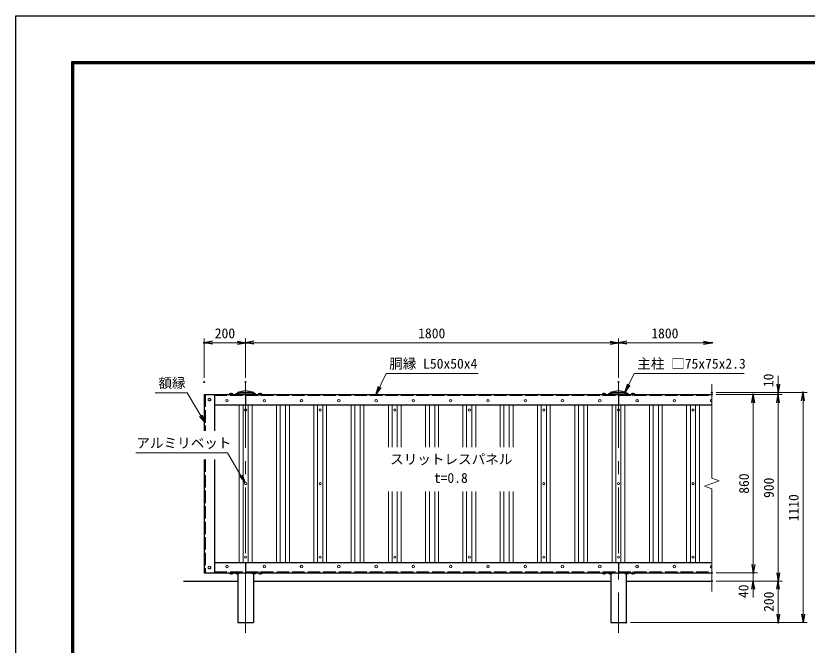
# Model space of a CAD drawing. Units: millimetres, scale not verified. Extents: x -4200 to 4200, y -2970 to 2970.
# Drawn here: x -4200 to -380, y -66 to 2970 of the extents above; entities that cross this region are included whole.
import ezdxf
from ezdxf.enums import TextEntityAlignment as Align

# ---------------------------------------------------------------- set-up
doc = ezdxf.new("R2010")
doc.units = ezdxf.units.MM
doc.header["$LTSCALE"] = 10
doc.header["$PDMODE"] = 32
doc.header["$PDSIZE"] = 5
doc.linetypes.add('DASHED', pattern=[7.5, 6, -1.5])
doc.linetypes.add('USER1', pattern=[50.8, 31.75, -6.35, 6.35, -6.35])
for name, color, linetype, lineweight in [('0-0_D-STR4', 7, 'Continuous', 25), ('0-1_D-STR1', 1, 'Continuous', 25), ('0-2_D-STR3', 3, 'Continuous', 13), ('0-3_D-STR2', 7, 'DASHED', 13), ('0-4_0', 7, 'Continuous', 25), ('0-5_D-BMK', 2, 'USER1', 13), ('0-6_D-STR-DIM', 7, 'Continuous', 13), ('0-9_D-STR-TXT', 7, 'Continuous', 13), ('0-A_D-TTL', 7, 'Continuous', 25)]:
    doc.layers.add(name, color=color, linetype=linetype, lineweight=lineweight)
doc.layers.add('0-7_Defpoints', color=8, linetype='Continuous')
doc.styles.add('ＭＳ ゴシック', font='')
doc.styles.get('ＭＳ ゴシック').set_extended_font_data('MS Gothic')

# ---------------------------------------------------------------- blocks, each defined once
blk = doc.blocks.new('_Open')
at = {"layer": '0-4_0'}
blk.add_line((-10, 1.667), (0, 0), dxfattribs=at)
blk.add_lwpolyline([(-10, -1.667), (0, 0), (-10, 0)], dxfattribs=at)

msp = doc.modelspace()

# ---------------------------------------------------------------- linework, layer by layer
at = {"layer": '0-0_D-STR4'}
for p, q in [((-3390.53, 243.04), (-3128.03, 243.04)), ((-3053.03, 243.04), (-1328.03, 243.04)), ((-1253.03, 243.04), (-839.53, 243.04))]:
    msp.add_line(p, q, dxfattribs=at)
at = {"layer": '0-1_D-STR1'}
for p, q in [((-3130.03, 1153.04), (-3051.03, 1153.04)), ((-3051.03, 1153.04), (-3051.03, 1147.84)), ((-1330.03, 1153.04), (-1251.03, 1153.04)), ((-1251.03, 1153.04), (-1251.03, 1147.84)), ((-3290.53, 1143.04), (-839.53, 1143.04)), ((-3290.53, 1143.04), (-3290.53, 967.74)), ((-3240.53, 1143.04), (-3240.53, 967.74)), ((-3122.66, 1145.04), (-3058.39, 1145.04)), ((-3090.53, 1143.04), (-3090.53, 1093.04)), ((-1322.66, 1145.04), (-1258.39, 1145.04)), ((-1290.53, 1143.04), (-1290.53, 1093.04)), ((-3240.53, 1093.04), (-839.53, 1093.04)), ((-3240.53, 1093.04), (-839.53, 1093.04)), ((-3290.53, 829.4), (-3290.53, 283.04)), ((-3240.53, 829.4), (-3240.53, 283.04)), ((-3240.53, 333.04), (-839.53, 333.04)), ((-3240.53, 333.04), (-839.53, 333.04)), ((-3090.53, 333.04), (-3090.53, 283.04)), ((-1290.53, 333.04), (-1290.53, 283.04)), ((-3290.53, 283.04), (-839.53, 283.04)), ((-3128.03, 278.24), (-3128.03, 43.04)), ((-3053.03, 278.24), (-3053.03, 43.04)), ((-1328.03, 278.24), (-1328.03, 43.04)), ((-1253.03, 278.24), (-1253.03, 43.04)), ((-3128.03, 43.04), (-3053.03, 43.04)), ((-1328.03, 43.04), (-1253.03, 43.04))]:
    msp.add_line(p, q, dxfattribs=at)
at = {"layer": '0-1_D-STR1', "linetype": 'DASHED'}
for p, q in [((-3286.53, 1143.04), (-3286.53, 967.74)), ((-3240.53, 1139.04), (-839.53, 1139.04)), ((-3286.53, 829.4), (-3286.53, 283.04)), ((-3240.53, 287.04), (-839.53, 287.04))]:
    msp.add_line(p, q, dxfattribs=at)
at = {"layer": '0-1_D-STR1'}
for points in [[(-3051.03, 1153.04), (-3090.53, 1161.04), (-3130.03, 1153.04), (-3130.03, 1147.84)], [(-1251.03, 1153.04), (-1290.53, 1161.04), (-1330.03, 1153.04), (-1330.03, 1147.84)]]:
    msp.add_lwpolyline(points, dxfattribs=at)
at = {"layer": '0-2_D-STR3'}
for p, q in [((-3154.03, 1147.84), (-3167.03, 1147.84)), ((-3124.03, 1147.84), (-3137.03, 1147.84)), ((-3044.03, 1147.84), (-3057.03, 1147.84)), ((-3014.03, 1147.84), (-3027.03, 1147.84)), ((-1354.03, 1147.84), (-1367.03, 1147.84)), ((-1324.03, 1147.84), (-1337.03, 1147.84)), ((-1244.03, 1147.84), (-1257.03, 1147.84)), ((-1214.03, 1147.84), (-1227.03, 1147.84)), ((-3152.53, 1143.04), (-3168.53, 1143.04)), ((-3122.53, 1143.04), (-3138.53, 1143.04)), ((-3042.53, 1143.04), (-3058.53, 1143.04)), ((-3012.53, 1143.04), (-3028.53, 1143.04)), ((-1352.53, 1143.04), (-1368.53, 1143.04)), ((-1322.53, 1143.04), (-1338.53, 1143.04)), ((-1242.53, 1143.04), (-1258.53, 1143.04)), ((-1212.53, 1143.04), (-1228.53, 1143.04)), ((-3152.53, 283.04), (-3168.53, 283.04)), ((-3154.03, 278.24), (-3167.03, 278.24)), ((-3122.53, 283.04), (-3138.53, 283.04)), ((-3124.03, 278.24), (-3137.03, 278.24)), ((-3042.53, 283.04), (-3058.53, 283.04)), ((-3044.03, 278.24), (-3057.03, 278.24)), ((-3012.53, 283.04), (-3028.53, 283.04)), ((-3014.03, 278.24), (-3027.03, 278.24)), ((-1352.53, 283.04), (-1368.53, 283.04)), ((-1354.03, 278.24), (-1367.03, 278.24)), ((-1322.53, 283.04), (-1338.53, 283.04)), ((-1324.03, 278.24), (-1337.03, 278.24)), ((-1242.53, 283.04), (-1258.53, 283.04)), ((-1244.03, 278.24), (-1257.03, 278.24)), ((-1212.53, 283.04), (-1228.53, 283.04)), ((-1214.03, 278.24), (-1227.03, 278.24))]:
    msp.add_line(p, q, dxfattribs=at)
for points in [[(-3272.03, 1114.29), (-3265.53, 1110.53), (-3259.03, 1114.29), (-3259.03, 1121.79), (-3265.53, 1125.55), (-3272.03, 1121.79)], [(-3272.03, 311.79), (-3265.53, 315.55), (-3259.03, 311.79), (-3259.03, 304.29), (-3265.53, 300.53), (-3272.03, 304.29)]]:
    msp.add_lwpolyline(points, close=True, dxfattribs=at)
for centre, radius in [((-3265.53, 1118.04), 6.3), ((-3180.53, 1113.04), 6), ((-3000.53, 1113.04), 6), ((-2820.53, 1113.04), 6), ((-2640.53, 1113.04), 6), ((-2460.53, 1113.04), 6), ((-2280.53, 1113.04), 6), ((-2100.53, 1113.04), 6), ((-1920.53, 1113.04), 6), ((-1740.53, 1113.04), 6), ((-1560.53, 1113.04), 6), ((-1380.53, 1113.04), 6), ((-1200.53, 1113.04), 6), ((-1020.53, 1113.04), 6), ((-3090.53, 1068.04), 5), ((-2730.53, 1068.04), 5), ((-2370.53, 1068.04), 5), ((-2010.53, 1068.04), 5), ((-1650.53, 1068.04), 5), ((-1290.53, 1068.04), 5), ((-930.53, 1068.04), 5), ((-3090.53, 713.04), 5), ((-2730.53, 713.04), 5), ((-1650.53, 713.04), 5), ((-1290.53, 713.04), 5), ((-930.53, 713.04), 5), ((-3090.53, 358.04), 5), ((-2730.53, 358.04), 5), ((-2370.53, 358.04), 5), ((-2010.53, 358.04), 5), ((-1650.53, 358.04), 5), ((-1290.53, 358.04), 5), ((-930.53, 358.04), 5), ((-3265.53, 308.04), 6.3), ((-3180.53, 313.04), 6), ((-3180.53, 313.04), 6), ((-3000.53, 313.04), 6), ((-2820.53, 313.04), 6), ((-2640.53, 313.04), 6), ((-2460.53, 313.04), 6), ((-2280.53, 313.04), 6), ((-2100.53, 313.04), 6), ((-1920.53, 313.04), 6), ((-1740.53, 313.04), 6), ((-1560.53, 313.04), 6), ((-1380.53, 313.04), 6), ((-1200.53, 313.04), 6), ((-1020.53, 313.04), 6)]:
    msp.add_circle(centre, radius, dxfattribs=at)
for centre in [(-840.53, 1113.04), (-840.53, 313.04)]:
    msp.add_arc(centre, 6, 80.41516, 279.58484, dxfattribs=at)
for centre, major_axis, start_param, end_param in [((-3167.03, 1143.04), (0, -4.8), 3.1415927, 4.712389), ((-3154.03, 1143.04), (0, -4.8), 1.5707963, 3.1415927), ((-3137.03, 1143.04), (0, -4.8), 3.1415927, 4.712389), ((-3124.03, 1143.04), (0, -4.8), 1.5707963, 3.1415927), ((-3057.03, 1143.04), (0, -4.8), 3.1415927, 4.712389), ((-3044.03, 1143.04), (0, -4.8), 1.5707963, 3.1415927), ((-3027.03, 1143.04), (0, -4.8), 3.1415927, 4.712389), ((-3014.03, 1143.04), (0, -4.8), 1.5707963, 3.1415927), ((-1367.03, 1143.04), (0, -4.8), 3.1415927, 4.712389), ((-1354.03, 1143.04), (0, -4.8), 1.5707963, 3.1415927), ((-1337.03, 1143.04), (0, -4.8), 3.1415927, 4.712389), ((-1324.03, 1143.04), (0, -4.8), 1.5707963, 3.1415927), ((-1257.03, 1143.04), (0, -4.8), 3.1415927, 4.712389), ((-1244.03, 1143.04), (0, -4.8), 1.5707963, 3.1415927), ((-1227.03, 1143.04), (0, -4.8), 3.1415927, 4.712389), ((-1214.03, 1143.04), (0, -4.8), 1.5707963, 3.1415927), ((-3167.03, 283.04), (0, 4.8), 1.5707963, 3.1415927), ((-3154.03, 283.04), (0, 4.8), 3.1415927, 4.712389), ((-3137.03, 283.04), (0, 4.8), 1.5707963, 3.1415927), ((-3124.03, 283.04), (0, 4.8), 3.1415927, 4.712389), ((-3057.03, 283.04), (0, 4.8), 1.5707963, 3.1415927), ((-3044.03, 283.04), (0, 4.8), 3.1415927, 4.712389), ((-3027.03, 283.04), (0, 4.8), 1.5707963, 3.1415927), ((-3014.03, 283.04), (0, 4.8), 3.1415927, 4.712389), ((-1367.03, 283.04), (0, 4.8), 1.5707963, 3.1415927), ((-1354.03, 283.04), (0, 4.8), 3.1415927, 4.712389), ((-1337.03, 283.04), (0, 4.8), 1.5707963, 3.1415927), ((-1324.03, 283.04), (0, 4.8), 3.1415927, 4.712389), ((-1257.03, 283.04), (0, 4.8), 1.5707963, 3.1415927), ((-1244.03, 283.04), (0, 4.8), 3.1415927, 4.712389), ((-1227.03, 283.04), (0, 4.8), 1.5707963, 3.1415927), ((-1214.03, 283.04), (0, 4.8), 3.1415927, 4.712389)]:
    msp.add_ellipse(centre, major_axis=major_axis, ratio=0.3125, start_param=start_param, end_param=end_param, dxfattribs=at)
at = {"layer": '0-3_D-STR2', "linetype": 'Continuous'}
for p, q in [((-3121.53, 1093.04), (-3121.53, 333.04)), ((-3102.53, 1093.04), (-3102.53, 333.04)), ((-3077.53, 1093.04), (-3077.53, 333.04)), ((-3059.53, 1093.04), (-3059.53, 333.04)), ((-2941.53, 1093.04), (-2941.53, 333.04)), ((-2923.53, 1093.04), (-2923.53, 333.04)), ((-2897.53, 1093.04), (-2897.53, 333.04)), ((-2879.53, 1093.04), (-2879.53, 333.04)), ((-2761.53, 1093.04), (-2761.53, 333.04)), ((-2743.53, 1093.04), (-2743.53, 333.04)), ((-2718.53, 1093.04), (-2718.53, 333.04)), ((-2699.53, 1093.04), (-2699.53, 333.04)), ((-2581.53, 1093.04), (-2581.53, 333.04)), ((-2563.53, 1093.04), (-2563.53, 333.04)), ((-2537.53, 1093.04), (-2537.53, 333.04)), ((-2519.53, 1093.04), (-2519.53, 333.04)), ((-2401.53, 1093.04), (-2401.53, 888.61)), ((-2383.53, 1093.04), (-2383.53, 888.61)), ((-2358.53, 1093.04), (-2358.53, 888.61)), ((-2339.53, 1093.04), (-2339.53, 888.61)), ((-2221.53, 1093.04), (-2221.53, 888.61)), ((-2203.53, 1093.04), (-2203.53, 888.61)), ((-2177.53, 1093.04), (-2177.53, 888.61)), ((-2159.53, 1093.04), (-2159.53, 888.61)), ((-2041.53, 1093.04), (-2041.53, 888.61)), ((-2023.53, 1093.04), (-2023.53, 888.61)), ((-1998.53, 1093.04), (-1998.53, 888.61)), ((-1979.53, 1093.04), (-1979.53, 888.61)), ((-1861.53, 1093.04), (-1861.53, 888.61)), ((-1843.53, 1093.04), (-1843.53, 888.61)), ((-1817.53, 1093.04), (-1817.53, 888.61)), ((-1799.53, 1093.04), (-1799.53, 888.61)), ((-1681.53, 1093.04), (-1681.53, 333.04)), ((-1663.53, 1093.04), (-1663.53, 333.04)), ((-1638.53, 1093.04), (-1638.53, 333.04)), ((-1619.53, 1093.04), (-1619.53, 333.04)), ((-1501.53, 1093.04), (-1501.53, 333.04)), ((-1483.53, 1093.04), (-1483.53, 333.04)), ((-1457.53, 1093.04), (-1457.53, 333.04)), ((-1439.53, 1093.04), (-1439.53, 333.04)), ((-1321.53, 1093.04), (-1321.53, 333.04)), ((-1303.53, 1093.04), (-1303.53, 333.04)), ((-1278.53, 1093.04), (-1278.53, 333.04)), ((-1259.53, 1093.04), (-1259.53, 333.04)), ((-1141.53, 1093.04), (-1141.53, 333.04)), ((-1123.53, 1093.04), (-1123.53, 333.04)), ((-1097.53, 1093.04), (-1097.53, 333.04)), ((-1079.53, 1093.04), (-1079.53, 333.04)), ((-961.53, 1093.04), (-961.53, 333.04)), ((-943.53, 1093.04), (-943.53, 333.04)), ((-918.53, 1093.04), (-918.53, 333.04)), ((-899.53, 1093.04), (-899.53, 333.04)), ((-2401.53, 674.47), (-2401.53, 333.04)), ((-2383.53, 674.47), (-2383.53, 333.04)), ((-2358.53, 674.47), (-2358.53, 333.04)), ((-2339.53, 674.47), (-2339.53, 333.04)), ((-2221.53, 674.47), (-2221.53, 333.04)), ((-2203.53, 674.47), (-2203.53, 333.04)), ((-2177.53, 674.47), (-2177.53, 333.04)), ((-2159.53, 674.47), (-2159.53, 333.04)), ((-2041.53, 674.47), (-2041.53, 333.04)), ((-2023.53, 674.47), (-2023.53, 333.04)), ((-1998.53, 674.47), (-1998.53, 333.04)), ((-1979.53, 674.47), (-1979.53, 333.04)), ((-1861.53, 674.47), (-1861.53, 333.04)), ((-1843.53, 674.47), (-1843.53, 333.04)), ((-1817.53, 674.47), (-1817.53, 333.04)), ((-1799.53, 674.47), (-1799.53, 333.04))]:
    msp.add_line(p, q, dxfattribs=at)
at = {"layer": '0-5_D-BMK'}
for p, q in [((-3090.53, 1203.04), (-3090.53, -6.96)), ((-1290.53, 1203.04), (-1290.53, -6.96)), ((-3160.53, 1137.17), (-3160.53, 1151.58)), ((-3130.53, 1137.17), (-3130.53, 1151.58)), ((-3050.53, 1137.17), (-3050.53, 1151.58)), ((-3020.53, 1137.17), (-3020.53, 1151.58)), ((-1360.53, 1137.17), (-1360.53, 1151.58)), ((-1330.53, 1137.17), (-1330.53, 1151.58)), ((-1250.53, 1137.17), (-1250.53, 1151.58)), ((-1220.53, 1137.17), (-1220.53, 1151.58)), ((-3160.53, 288.91), (-3160.53, 274.49)), ((-3130.53, 288.91), (-3130.53, 274.49)), ((-3090.53, 283.04), (-3090.53, -6.96)), ((-3050.53, 288.91), (-3050.53, 274.49)), ((-3020.53, 288.91), (-3020.53, 274.49)), ((-1360.53, 288.91), (-1360.53, 274.49)), ((-1330.53, 288.91), (-1330.53, 274.49)), ((-1250.53, 288.91), (-1250.53, 274.49)), ((-1220.53, 288.91), (-1220.53, 274.49))]:
    msp.add_line(p, q, dxfattribs=at)
at = {"layer": '0-6_D-STR-DIM'}
for p, q in [((-3290.53, 1223.04), (-3290.53, 1413.04)), ((-3130.53, 1393.04), (-3250.53, 1393.04)), ((-3090.53, 1223.04), (-3090.53, 1413.04)), ((-3090.53, 1223.04), (-3090.53, 1413.04)), ((-3050.53, 1393.04), (-1330.53, 1393.04)), ((-1290.53, 1223.04), (-1290.53, 1413.04)), ((-1290.53, 1223.04), (-1290.53, 1413.04)), ((-1250.53, 1393.04), (-879.53, 1393.04)), ((-519.53, 1193.04), (-519.53, 1233.04)), ((-839.53, 738.69), (-839.53, 1193.04)), ((-819.53, 1153.04), (-379.53, 1153.04)), ((-819.53, 1153.04), (-499.53, 1153.04)), ((-519.53, 1143.04), (-519.53, 1153.04)), ((-819.53, 1143.04), (-619.53, 1143.04)), ((-819.53, 1143.04), (-499.53, 1143.04)), ((-819.53, 1143.04), (-499.53, 1143.04)), ((-399.53, 83.04), (-399.53, 1113.04)), ((-639.53, 323.04), (-639.53, 1103.04)), ((-519.53, 283.04), (-519.53, 1103.04)), ((-519.53, 1103.04), (-519.53, 1063.04)), ((-804.29, 725.87), (-839.53, 738.69)), ((-874.77, 700.21), (-804.29, 725.87)), ((-839.53, 687.39), (-874.77, 700.21)), ((-839.53, 687.39), (-839.53, 193.04)), ((-639.53, 323.04), (-639.53, 363.04)), ((-819.53, 283.04), (-619.53, 283.04)), ((-819.53, 283.04), (-619.53, 283.04)), ((-639.53, 243.04), (-639.53, 283.04)), ((-819.53, 243.04), (-619.53, 243.04)), ((-819.53, 243.04), (-499.53, 243.04)), ((-819.53, 243.04), (-499.53, 243.04)), ((-639.53, 203.04), (-639.53, 163.04)), ((-519.53, 203.04), (-519.53, 83.04)), ((-1233.03, 43.04), (-379.53, 43.04)), ((-1233.03, 43.04), (-499.53, 43.04))]:
    msp.add_line(p, q, dxfattribs=at)
at = {"layer": '0-7_Defpoints'}
for p in [(-3290.53, 1393.04), (-1290.53, 1393.04), (-839.53, 1393.04), (-3290.53, 1203.04), (-3090.53, 1203.04), (-1290.53, 1203.04), (-839.53, 1153.04), (-839.53, 1153.04), (-519.53, 1153.04), (-399.53, 1153.04), (-839.53, 1143.04), (-839.53, 1143.04), (-639.53, 1143.04), (-519.53, 1143.04), (-839.53, 283.04), (-839.53, 283.04), (-639.53, 283.04), (-839.53, 243.04), (-839.53, 243.04), (-1253.03, 43.04), (-519.53, 43.04)]:
    msp.add_point(p, dxfattribs=at)
at = {"layer": '0-9_D-STR-TXT'}
for points in [[(-1968.34, 1244.08), (-2412.72, 1244.08), (-2460.43, 1144.84)], [(-683.24, 1244.08), (-1215.17, 1244.08), (-1258.64, 1156.55)], [(-3526.73, 1150.42), (-3372.01, 1150.42), (-3287.55, 1008.43)], [(-3620.16, 861.05), (-3178.56, 861.05), (-3094.1, 719.06)]]:
    msp.add_lwpolyline(points, dxfattribs=at)
at = {"layer": '0-A_D-TTL', "color": 2}
msp.add_lwpolyline([(-4200, 2970), (4200, 2970), (4200, -2970), (-4200, -2970)], close=True, dxfattribs=at)
at = {"layer": '0-A_D-TTL'}
for points in [[(-3930, 2750), (3930, 2750), (3930, -2750), (-3930, -2750)], [(-3927.5, 2747.5), (3927.5, 2747.5), (3927.5, -2747.5), (-3927.5, -2747.5)], [(-3925, 2745), (3925, 2745), (3925, -2745), (-3925, -2745)], [(-3922.5, 2742.5), (3922.5, 2742.5), (3922.5, -2742.5), (-3922.5, -2742.5)], [(-3920, 2740), (3920, 2740), (3920, -2740), (-3920, -2740)]]:
    msp.add_lwpolyline(points, close=True, dxfattribs=at)

# ---------------------------------------------------------------- block references
at = {"layer": '0-6_D-STR-DIM', "xscale": 4, "yscale": 4}
for p, rotation in [((-3290.53, 1393.04), 180), ((-3090.53, 1393.04), 180), ((-1290.53, 1393.04), 180), ((-519.53, 1153.04), 270), ((-399.53, 1153.04), 90), ((-639.53, 1143.04), 90), ((-519.53, 1143.04), 90), ((-519.53, 1143.04), 90), ((-639.53, 283.04), 270), ((-639.53, 283.04), 270), ((-519.53, 243.04), 270), ((-639.53, 243.04), 90), ((-519.53, 243.04), 90), ((-519.53, 43.04), 270), ((-399.53, 43.04), 270)]:
    msp.add_blockref('_Open', p, dxfattribs=dict(at, rotation=rotation))
for p in [(-3090.53, 1393.04), (-1290.53, 1393.04), (-839.53, 1393.04)]:
    msp.add_blockref('_Open', p, dxfattribs=at)
at = {"layer": '0-9_D-STR-TXT', "xscale": 4, "yscale": 4}
for p, rotation in [((-1259.53, 1154.76), 243.59136), ((-2461.3, 1143.04), 244.3207), ((-3286.53, 1006.71), 300.7453), ((-3093.08, 717.34), 300.7453)]:
    msp.add_blockref('_Open', p, dxfattribs=dict(at, rotation=rotation))

# ---------------------------------------------------------------- texts
at = {"layer": '0-6_D-STR-DIM', "style": 'ＭＳ ゴシック'}
for s, p in [('200', (-3239.53, 1399.79)), ('1800', (-2257.43, 1399.79)), ('1800', (-1131.93, 1399.79))]:
    msp.add_text(s, height=48.09, dxfattribs=at).set_placement(p, align=Align.BOTTOM_LEFT)
for s, p in [('10', (-528.19, 1178.64)), ('860', (-646.27, 664.16)), ('900', (-526.27, 643.91)), ('1110', (-406.27, 531.14)), ('40', (-648.43, 160.94)), ('200', (-526.27, 94.04))]:
    msp.add_text(s, height=48.09, rotation=90, dxfattribs=at).set_placement(p, align=Align.BOTTOM_LEFT)
at = {"layer": '0-9_D-STR-TXT', "style": 'ＭＳ ゴシック'}
for s, p in [('胴縁 L50x50x4', (-2397.52, 1253.49)), ('主柱 □75x75x2.3', (-1199.98, 1253.49)), ('額縁', (-3511.54, 1159.83)), ('アルミリベット', (-3617.99, 870.46)), ('スリットレスパネル', (-2392.91, 792.22)), ('t=0.8', (-2181.74, 702.22))]:
    msp.add_text(s, height=48.09, dxfattribs=at).set_placement(p, align=Align.BOTTOM_LEFT)

doc.saveas('drawing.dxf')
